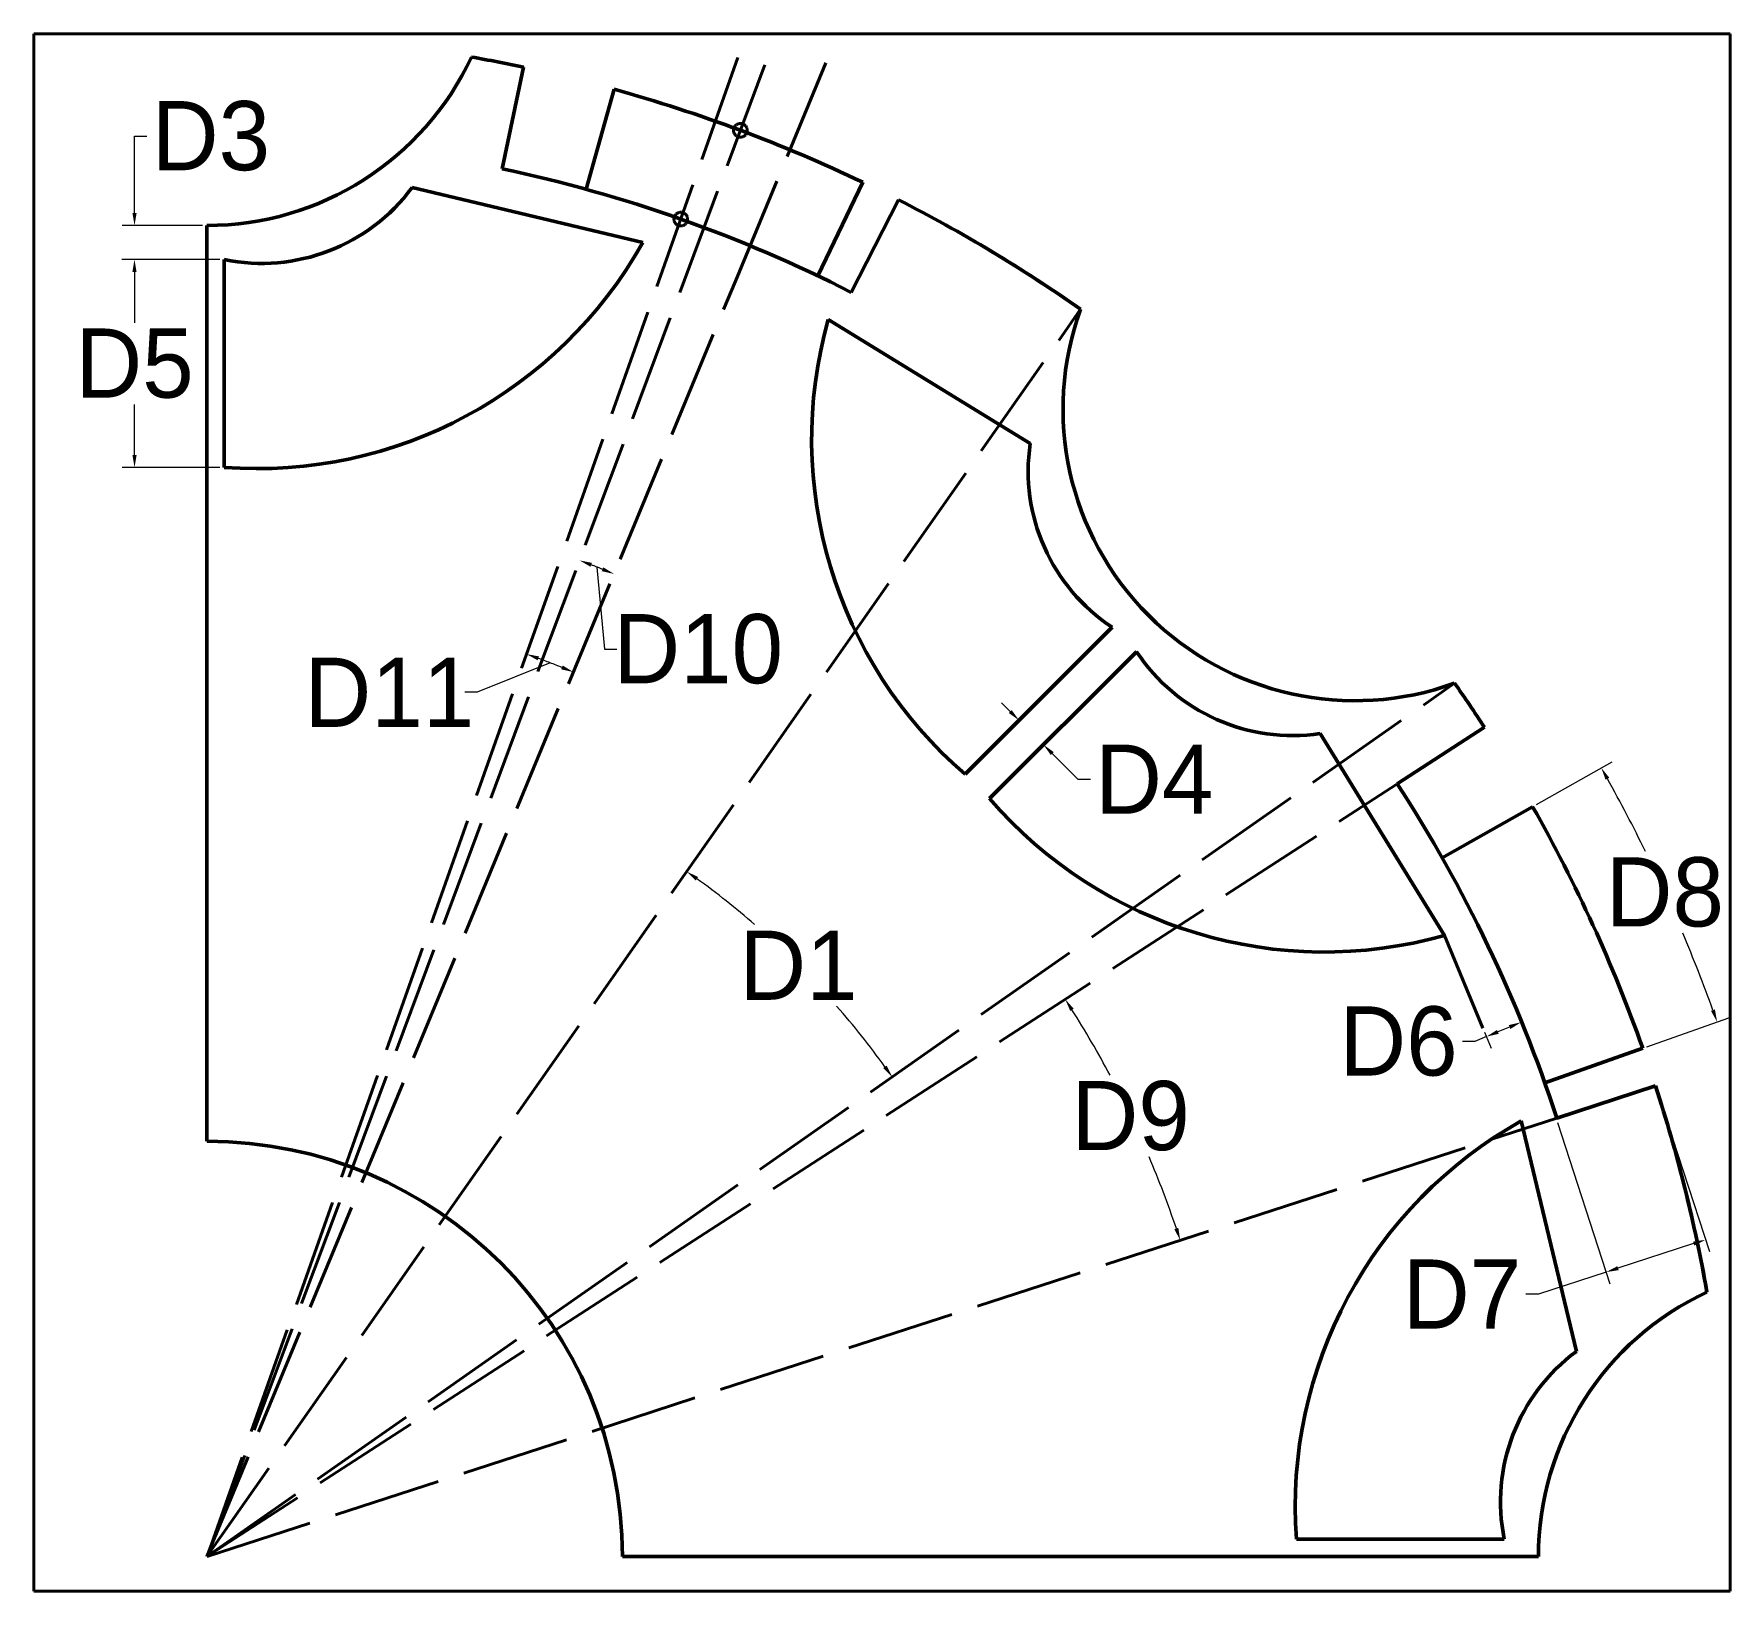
# Model space of a CAD drawing. Extents: x -2.5 to 22, y -0.5 to 22.
import ezdxf

# ---------------------------------------------------------------- set-up
doc = ezdxf.new("R2010")
doc.units = 0
doc.header["$MEASUREMENT"] = 0
doc.linetypes.add('ACAD_ISO02W100', pattern=[15, 12, -3])
doc.layers.get('Defpoints').update_dxf_attribs({"linetype": 'CONTINUOUS'})
doc.layers.add('DEFAULT', color=7, linetype='CONTINUOUS', lineweight=50)
doc.layers.add('DIMENSION', color=5, linetype='ACAD_ISO02W100', lineweight=15)
doc.dimstyles.get("Standard").update_dxf_attribs({"dimtxt": 0.18, "dimasz": 0.18, "dimexe": 0.18, "dimexo": 0.0625, "dimgap": 0.09, "dimtad": 0, "dimtih": 1, "dimtoh": 1, "dimdec": 4, "dimzin": 0, "dimdsep": 46, "dimtxsty": 'Standard', "dimcen": 0.09, "dimadec": 0, "dimazin": 0, "dimtfac": 1, "dimtdec": 4, "dimtofl": 0, "dimtmove": 0, "dimatfit": 3, "dimfxl": 1, "dimtolj": 1, "dimtzin": 0, "dimarcsym": 0})

# ---------------------------------------------------------------- blocks, each defined once
blk = doc.blocks.new('*D0')
at = {"layer": 'Defpoints', "color": 0, "linetype": 'Continuous', "lineweight": 13, "transparency": 16777216}
for p in [(12.619, 18.021), (18.021, 12.619), (9.026, 8.032), (0, 0), (0, 0)]:
    blk.add_point(p, dxfattribs=at)
at = {"layer": 'DIMENSION', "color": 0, "linetype": 'Continuous', "lineweight": -2, "transparency": 16777216}
for start, end in [(49.1074, 54.1464), (35.8536, 41.1684)]:
    blk.add_arc((0, 0), 12.082, start, end, dxfattribs=at)
at = {"layer": 'DIMENSION', "color": 0, "linetype": 'Continuous', "lineweight": 13, "transparency": 16777216}
for points in [[(7.059, 9.768), (7.094, 9.817), (6.93, 9.897)], [(9.817, 7.094), (9.768, 7.059), (9.897, 6.93)]]:
    blk.add_solid(points, dxfattribs=at)
at = {"layer": 'DIMENSION', "color": 0, "linetype": 'Continuous', "lineweight": 60, "transparency": 16777216, "insert": (8.543, 8.543), "char_height": 0.18, "attachment_point": 5}
blk.add_mtext('\\A1;{\\H5.55556x;D\\Ftxt|c238;1}', dxfattribs=at)
blk = doc.blocks.new('*D2')
at = {"layer": 'Defpoints', "color": 0, "linetype": 'Continuous', "lineweight": 13, "transparency": 16777216}
for p in [(12.012, 12.365), (12.365, 12.012), (12.082, 11.729)]:
    blk.add_point(p, dxfattribs=at)
at = {"layer": 'DIMENSION', "color": 0, "linetype": 'Continuous', "lineweight": -2, "transparency": 16777216}
for p, q in [((11.602, 12.21), (11.475, 12.337)), ((11.968, 12.321), (11.602, 11.955)), ((12.321, 11.968), (11.955, 11.602)), ((12.21, 11.602), (12.58, 11.232)), ((12.58, 11.232), (12.76, 11.232))]:
    blk.add_line(p, q, dxfattribs=at)
at = {"layer": 'DIMENSION', "color": 0, "linetype": 'Continuous', "lineweight": 13, "transparency": 16777216}
for points in [[(11.623, 12.231), (11.581, 12.188), (11.729, 12.082)], [(12.231, 11.623), (12.188, 11.581), (12.082, 11.729)]]:
    blk.add_solid(points, dxfattribs=at)
at = {"layer": 'DIMENSION', "color": 0, "linetype": 'Continuous', "lineweight": 60, "transparency": 16777216, "insert": (13.683, 11.232), "char_height": 0.18, "attachment_point": 5}
blk.add_mtext('\\A1;{\\H5.55556x;D\\Ftxt|c238;4}', dxfattribs=at)
blk = doc.blocks.new('*D3')
at = {"layer": 'Defpoints', "color": 0, "linetype": 'Continuous', "lineweight": 13, "transparency": 16777216}
for p in [(0.25, 18.739), (-1.047, 15.736), (0.25, 15.736)]:
    blk.add_point(p, dxfattribs=at)
at = {"layer": 'DIMENSION', "color": 0, "linetype": 'Continuous', "lineweight": -2, "transparency": 16777216}
for p, q in [((0.187, 18.739), (-1.228, 18.739)), ((-1.048, 18.559), (-1.047, 17.827)), ((-1.047, 15.916), (-1.047, 16.647)), ((0.187, 15.736), (-1.227, 15.736))]:
    blk.add_line(p, q, dxfattribs=at)
at = {"layer": 'DIMENSION', "color": 0, "linetype": 'Continuous', "lineweight": 13, "transparency": 16777216}
for points in [[(-1.018, 18.559), (-1.078, 18.559), (-1.048, 18.739)], [(-1.017, 15.916), (-1.077, 15.916), (-1.047, 15.736)]]:
    blk.add_solid(points, dxfattribs=at)
at = {"layer": 'DIMENSION', "color": 0, "linetype": 'Continuous', "lineweight": 60, "transparency": 16777216, "insert": (-1.047, 17.237), "char_height": 0.18, "attachment_point": 5}
blk.add_mtext('\\A1;{\\H5.55556x;D\\Ftxt|c238;5}', dxfattribs=at)
blk = doc.blocks.new('*D4')
at = {"layer": 'Defpoints', "color": 0, "linetype": 'Continuous', "lineweight": 13, "transparency": 16777216}
for p in [(0, 19.232), (-1.047, 18.739), (0.25, 18.739)]:
    blk.add_point(p, dxfattribs=at)
at = {"layer": 'DIMENSION', "color": 0, "linetype": 'Continuous', "lineweight": -2, "transparency": 16777216}
for p, q in [((-1.047, 19.412), (-1.047, 20.523)), ((-1.047, 20.523), (-0.867, 20.523)), ((-0.063, 19.232), (-1.227, 19.232)), ((0.187, 18.739), (-1.227, 18.739)), ((-1.047, 18.559), (-1.047, 18.379))]:
    blk.add_line(p, q, dxfattribs=at)
at = {"layer": 'DIMENSION', "color": 0, "linetype": 'Continuous', "lineweight": 13, "transparency": 16777216}
for points in [[(-1.077, 19.412), (-1.017, 19.412), (-1.047, 19.232)], [(-1.077, 18.559), (-1.017, 18.559), (-1.047, 18.739)]]:
    blk.add_solid(points, dxfattribs=at)
at = {"layer": 'DIMENSION', "color": 0, "linetype": 'Continuous', "lineweight": 60, "transparency": 16777216, "insert": (0.057, 20.523), "char_height": 0.18, "attachment_point": 5}
blk.add_mtext('\\A1;{\\H5.55556x;D\\Ftxt|c238;3}', dxfattribs=at)
blk = doc.blocks.new('*D5')
at = {"layer": 'Defpoints', "color": 0, "linetype": 'Continuous', "lineweight": 13, "transparency": 16777216}
for p in [(18.93, 7.841), (18.429, 7.634), (18.48, 7.511)]:
    blk.add_point(p, dxfattribs=at)
at = {"layer": 'DIMENSION', "color": 0, "linetype": 'Continuous', "lineweight": -2, "transparency": 16777216}
for p, q in [((18.815, 7.65), (18.646, 7.58)), ((18.954, 7.783), (19.05, 7.553)), ((18.313, 7.442), (18.133, 7.442)), ((18.48, 7.511), (18.313, 7.442)), ((18.453, 7.576), (18.548, 7.345))]:
    blk.add_line(p, q, dxfattribs=at)
at = {"layer": 'DIMENSION', "color": 0, "linetype": 'Continuous', "lineweight": 13, "transparency": 16777216}
for points in [[(18.634, 7.608), (18.657, 7.552), (18.48, 7.511)], [(18.803, 7.678), (18.826, 7.622), (18.981, 7.719)]]:
    blk.add_solid(points, dxfattribs=at)
at = {"layer": 'DIMENSION', "color": 0, "linetype": 'Continuous', "lineweight": 60, "transparency": 16777216, "insert": (17.21, 7.442), "char_height": 0.18, "attachment_point": 5}
blk.add_mtext('\\A1;{\\H5.55556x;D\\Ftxt|c238;6}', dxfattribs=at)
blk = doc.blocks.new('*D7')
at = {"layer": 'Defpoints', "color": 0, "linetype": 'Continuous', "lineweight": 13, "transparency": 16777216}
for p in [(20.923, 6.798), (19.487, 6.332), (21.645, 4.576)]:
    blk.add_point(p, dxfattribs=at)
at = {"layer": 'DIMENSION', "color": 0, "linetype": 'Continuous', "lineweight": -2, "transparency": 16777216}
for p, q in [((20.943, 6.739), (21.701, 4.405)), ((19.506, 6.272), (20.265, 3.938)), ((21.474, 4.52), (20.38, 4.165)), ((20.209, 4.109), (19.232, 3.792)), ((19.232, 3.792), (19.052, 3.792))]:
    blk.add_line(p, q, dxfattribs=at)
at = {"layer": 'DIMENSION', "color": 0, "linetype": 'Continuous', "lineweight": 13, "transparency": 16777216}
for points in [[(21.465, 4.549), (21.483, 4.492), (21.645, 4.576)], [(20.371, 4.194), (20.39, 4.137), (20.209, 4.109)]]:
    blk.add_solid(points, dxfattribs=at)
at = {"layer": 'DIMENSION', "color": 0, "linetype": 'Continuous', "lineweight": 60, "transparency": 16777216, "insert": (18.128, 3.792), "char_height": 0.18, "attachment_point": 5}
blk.add_mtext('\\A1;{\\H5.55556x;D\\Ftxt|c238;7}', dxfattribs=at)
blk = doc.blocks.new('*D8')
at = {"layer": 'Defpoints', "color": 0, "linetype": 'Continuous', "lineweight": 13, "transparency": 16777216}
for p in [(17.184, 11.16), (19.497, 6.335), (13.606, 5.776), (0, 0), (0, 0)]:
    blk.add_point(p, dxfattribs=at)
at = {"layer": 'DIMENSION', "color": 0, "linetype": 'Continuous', "lineweight": -2, "transparency": 16777216}
for start, end in [(28.0619, 32.3022), (18.6977, 22.9916)]:
    blk.add_arc((0, 0), 14.782, start, end, dxfattribs=at)
at = {"layer": 'DIMENSION', "color": 0, "linetype": 'Continuous', "lineweight": 13, "transparency": 16777216}
for points in [[(12.469, 7.883), (12.519, 7.915), (12.397, 8.051)], [(14.03, 4.748), (13.973, 4.729), (14.058, 4.568)]]:
    blk.add_solid(points, dxfattribs=at)
at = {"layer": 'DIMENSION', "color": 0, "linetype": 'Continuous', "lineweight": 60, "transparency": 16777216, "insert": (13.342, 6.364), "char_height": 0.18, "attachment_point": 5}
blk.add_mtext('\\A1;{\\H5.55556x;D9}', dxfattribs=at)
blk = doc.blocks.new('caseD')
at = {"layer": 'DEFAULT'}
for p, q in [((4.574, 21.519), (4.262, 20.052)), ((5.879, 21.2), (5.478, 19.754)), ((9.471, 19.857), (8.825, 18.503)), ((2.963, 19.779), (6.293, 18.984)), ((5.478, 19.754), (5.476, 19.745)), ((9.988, 19.602), (9.307, 18.266)), ((0, 6), (0, 19.232)), ((0.25, 18.739), (0.25, 15.736)), ((8.825, 18.503), (8.821, 18.494)), ((11.891, 16.081), (8.974, 17.874)), ((13.074, 13.427), (10.95, 11.304)), ((13.427, 13.074), (11.304, 10.95)), ((16.081, 11.891), (17.874, 8.974)), ((18.451, 11.982), (17.193, 11.165)), ((19.148, 10.833), (17.842, 10.095)), ((17.842, 10.095), (17.834, 10.09)), ((20.738, 7.344), (19.324, 6.843)), ((19.324, 6.843), (19.315, 6.84)), ((20.923, 6.798), (19.497, 6.335)), ((19.779, 2.963), (18.984, 6.293)), ((18.739, 0.25), (15.736, 0.25)), ((6, 0), (19.232, 0))]:
    blk.add_line(p, q, dxfattribs=at)
for centre, radius, start, end in [((0, 23.447), 4.215, 270, 335), ((0, 0), 22, 77.9999, 79.9999), ((0, 0), 22, 64.5, 74.5), ((0, 0), 20.5, 74.5, 78), ((0.79, 21.389), 2.704, 258.4837, 323.4837), ((0, 0), 20.5, 64.5, 74.5), ((0, 0), 22, 55, 63), ((0.722, 22.103), 6.385, 265.756, 330.756), ((0, 0), 20.5, 63, 64.5), ((16.58, 16.58), 4.215, 160, 290), ((15.119, 16.14), 6.385, 164.244, 229.244), ((14.566, 15.682), 2.704, 171.5163, 236.5163), ((15.682, 14.566), 2.704, 213.4837, 278.4837), ((0, 0), 22, 33, 35), ((0, 0), 20.5, 29.5, 33), ((16.14, 15.119), 6.385, 220.756, 285.756), ((0, 0), 22, 19.5, 29.5), ((0, 0), 20.5, 19.5, 29.5), ((0, 0), 20.5, 18, 19.5), ((0, 0), 22, 10, 18), ((22.103, 0.722), 6.385, 119.244, 184.244), ((0, 0), 6, 0, 90), ((23.447, 0), 4.215, 115, 180), ((21.389, 0.79), 2.704, 126.5163, 191.5163)]:
    blk.add_arc(centre, radius, start, end, dxfattribs=at)
blk = doc.blocks.new('*D10')
at = {"layer": 'Defpoints', "color": 0, "linetype": 'ACAD_ISO02W100', "lineweight": 13, "ltscale": 0.13, "transparency": 16777216}
for p in [(19.148, 10.833), (17.842, 10.095), (21.327, 8.98), (20.738, 7.344), (19.324, 6.843)]:
    blk.add_point(p, dxfattribs=at)
at = {"layer": 'DIMENSION', "color": 0, "linetype": 'ACAD_ISO02W100', "lineweight": -2, "ltscale": 0.13, "transparency": 16777216}
for p, q in [((19.202, 10.864), (20.297, 11.484)), ((20.797, 7.365), (21.983, 7.785))]:
    blk.add_line(p, q, dxfattribs=at)
for start, end in [(26.116, 29.0543), (19.9457, 22.9046)]:
    blk.add_arc((0, 0), 23.141, start, end, dxfattribs=at)
at = {"layer": 'DIMENSION', "color": 0, "linetype": 'ACAD_ISO02W100', "lineweight": 13, "ltscale": 0.13, "transparency": 16777216}
for points in [[(20.202, 11.223), (20.255, 11.253), (20.14, 11.395)], [(21.781, 7.904), (21.724, 7.884), (21.813, 7.724)]]:
    blk.add_solid(points, dxfattribs=at)
at = {"layer": 'DIMENSION', "color": 0, "linetype": 'ACAD_ISO02W100', "lineweight": 60, "ltscale": 0.13, "transparency": 16777216, "insert": (21.057, 9.596), "char_height": 0.18, "attachment_point": 5}
blk.add_mtext('\\A1;{\\H5.55556x;D8}', dxfattribs=at)
blk = doc.blocks.new('*D11')
at = {"layer": 'Defpoints', "color": 0, "linetype": 'ACAD_ISO02W100', "lineweight": 13, "ltscale": 0.13, "transparency": 16777216}
for p in [(8.135, 21.759), (7.634, 18.429), (5.548, 14.33), (0, 0), (0, 0)]:
    blk.add_point(p, dxfattribs=at)
at = {"layer": 'DIMENSION', "color": 0, "linetype": 'ACAD_ISO02W100', "lineweight": -2, "ltscale": 0.13, "transparency": 16777216}
for p, q in [((5.632, 14.297), (5.742, 13.11)), ((5.742, 13.11), (5.922, 13.11))]:
    blk.add_line(p, q, dxfattribs=at)
blk.add_arc((0, 0), 15.366, 68.1712, 68.8288, dxfattribs=at)
at = {"layer": 'DIMENSION', "color": 0, "linetype": 'ACAD_ISO02W100', "lineweight": 13, "ltscale": 0.13, "transparency": 16777216}
for points in [[(5.539, 14.301), (5.56, 14.357), (5.381, 14.393)], [(5.725, 14.292), (5.702, 14.237), (5.88, 14.197)]]:
    blk.add_solid(points, dxfattribs=at)
at = {"layer": 'DIMENSION', "color": 0, "linetype": 'ACAD_ISO02W100', "lineweight": 60, "ltscale": 0.13, "transparency": 16777216, "insert": (7.095, 13.11), "char_height": 0.18, "attachment_point": 5}
blk.add_mtext('\\A1;{\\H5.55556x;D10}', dxfattribs=at)
blk = doc.blocks.new('*D12')
at = {"layer": 'Defpoints', "color": 0, "linetype": 'ACAD_ISO02W100', "lineweight": 13, "ltscale": 0.13, "transparency": 16777216}
for p in [(7.669, 21.657), (7.634, 18.429), (5.069, 12.869), (0, 0), (0, 0)]:
    blk.add_point(p, dxfattribs=at)
at = {"layer": 'DIMENSION', "color": 0, "linetype": 'ACAD_ISO02W100', "lineweight": -2, "ltscale": 0.13, "transparency": 16777216}
for p, q in [((4.957, 12.913), (3.904, 12.487)), ((3.904, 12.487), (3.724, 12.487))]:
    blk.add_line(p, q, dxfattribs=at)
blk.add_arc((0.002, 0.005), 13.826, 68.2459, 69.7549, dxfattribs=at)
at = {"layer": 'DIMENSION', "color": 0, "linetype": 'ACAD_ISO02W100', "lineweight": 13, "ltscale": 0.13, "transparency": 16777216}
for points in [[(4.776, 12.949), (4.797, 13.005), (4.617, 13.038)], [(5.138, 12.874), (5.115, 12.819), (5.293, 12.779)]]:
    blk.add_solid(points, dxfattribs=at)
at = {"layer": 'DIMENSION', "color": 0, "linetype": 'ACAD_ISO02W100', "lineweight": 60, "ltscale": 0.13, "transparency": 16777216, "insert": (2.634, 12.487), "char_height": 0.18, "attachment_point": 5}
blk.add_mtext('\\A1;{\\H5.55556x;D11}', dxfattribs=at)

msp = doc.modelspace()

# ---------------------------------------------------------------- linework, layer by layer
at = {"layer": 'DEFAULT', "color": 0, "linetype": 'ACAD_ISO02W100', "lineweight": 100, "ltscale": 0.13}
for p, q in [((4.57405, 21.51925), (4.26219, 20.05203)), ((5.87924, 21.19987), (5.47838, 19.75443)), ((9.47124, 19.85688), (8.82548, 18.503)), ((9.98779, 19.60214), (9.3068, 18.26563)), ((18.45075, 11.98206), (17.19274, 11.1651)), ((20.92324, 6.79838), (19.49666, 6.33485))]:
    msp.add_line(p, q, dxfattribs=at)
at = {"layer": 'DEFAULT', "lineweight": 100}
for p, q in [((2.96303, 19.77929), (6.29324, 18.98408)), ((0, 6), (0, 19.232)), ((0.24965, 18.73861), (0.24987, 15.73605)), ((11.89089, 16.08125), (8.97378, 17.87376)), ((13.07367, 13.42673), (10.95038, 11.30375)), ((13.42673, 13.07367), (11.30375, 10.95038)), ((16.08125, 11.89089), (17.87376, 8.97378)), ((19.77929, 2.96303), (18.98408, 6.29324)), ((18.73861, 0.24965), (15.73605, 0.24987)), ((6, 0), (19.232, 0))]:
    msp.add_line(p, q, dxfattribs=at)
at = {"layer": 'DEFAULT', "linetype": 'ACAD_ISO02W100', "lineweight": 100, "ltscale": 0.13}
for p, q in [((17.84229, 10.09468), (19.14782, 10.83332)), ((19.32415, 6.84304), (20.73811, 7.34375))]:
    msp.add_line(p, q, dxfattribs=at)
at = {"layer": 'DEFAULT', "lineweight": 100}
for centre, radius, start, end in [((0, 23.44719), 4.21519, 269.999993, 334.999993), ((0.78957, 21.38853), 2.70437, 258.483657, 323.483657), ((0.72236, 22.10315), 6.38462, 265.755998, 330.755998), ((0, 0.00001), 21.99999, 54.999988, 59.999988), ((16.57967, 16.57967), 4.21519, 160, 290), ((15.11851, 16.14007), 6.38462, 164.244003, 229.244003), ((14.56567, 15.68229), 2.70437, 171.516344, 236.516344), ((15.68229, 14.56567), 2.70437, 213.483656, 278.483656), ((16.14007, 15.11851), 6.38462, 220.755997, 285.755997), ((22.10315, 0.72236), 6.38462, 119.244002, 184.244002), ((0, 0), 6, 0, 90), ((0, 0), 22, 9.999989, 14.999989), ((23.44719, 0), 4.21519, 114.999994, 179.999994), ((21.38853, 0.78957), 2.70437, 126.516343, 191.516343)]:
    msp.add_arc(centre, radius, start, end, dxfattribs=at)
at = {"layer": 'DEFAULT', "color": 0, "linetype": 'Continuous', "lineweight": 100, "ltscale": 0.13}
for centre, radius, start, end in [((0, 0), 22, 78.000007, 79.999999), ((0, 0), 22, 64.500007, 74.500008), ((0, 0), 20.5, 63.000006, 78.000007), ((-0.00002, 0.00001), 22, 54.999953, 62.999954), ((0, 0), 22, 33.000008, 35.000001), ((0, 0), 20.5, 18.000007, 33.000007), ((0, 0), 22, 19.500007, 29.500008), ((0, 0), 22, 10.000006, 18.000007)]:
    msp.add_arc(centre, radius, start, end, dxfattribs=at)
at = {"layer": 'DIMENSION', "color": 0, "linetype": 'Continuous', "lineweight": 60}
for p, q in [((-2.5, -0.5), (-2.5, 22)), ((-2.5, 22), (22, 22)), ((22, 22), (22, -0.5)), ((17.87376, 8.97378), (18.42892, 7.63351)), ((22, -0.5), (-2.5, -0.5))]:
    msp.add_line(p, q, dxfattribs=at)
at = {"layer": 'DIMENSION', "linetype": 'ACAD_ISO02W100', "lineweight": 60, "ltscale": 0.13}
for p, q in [((0, 0), (8.13543, 21.75922)), ((7.66917, 21.65717), (0.00039, 0.00025)), ((7.63351, 18.42892), (8.939, 21.58066)), ((0, 0), (7.63351, 18.42892)), ((0, 0), (12.61873, 18.02136)), ((0, 0), (18.02139, 12.61868)), ((0, 0), (17.1844, 11.15966)), ((0.00034, 0.00024), (19.49669, 6.33485))]:
    msp.add_line(p, q, dxfattribs=at)
for centre, radius in [((7.70456, 20.60679), 0.09919), ((6.84304, 19.32415), 0.09919), ((6.84304, 19.32415), 0.000000168)]:
    msp.add_circle(centre, radius, dxfattribs=at)

# ---------------------------------------------------------------- block references
at = {"layer": 'DEFAULT', "linetype": 'ACAD_ISO02W100', "lineweight": 100, "ltscale": 0.13, "rotation": 6.677384698557642e-06}
msp.add_blockref('caseD', (0, 0), dxfattribs=at)

# ---------------------------------------------------------------- dimensions: what is measured, and where the dimension line sits
at = {"layer": 'DIMENSION', "color": 0, "linetype": 'ACAD_ISO02W100', "lineweight": 60, "ltscale": 0.13}
for base, line1, text, picture, middle in [((5.54846, 14.3295), ((0, 0), (8.13543, 21.75922)), '{\\H5.55556x;D10}', '*D11', (7.09522, 13.11036)), ((5.06932, 12.86913), ((7.66917, 21.65717), (0.00039, 0.00025)), '{\\H5.55556x;D11}', '*D12', (2.63359, 12.48734))]:
    dim = msp.add_angular_dim_2l(base=base, line1=line1, line2=((0, 0), (7.63351, 18.42892)), text=text, dimstyle='Standard', override={"dimtofl": 1, "dimtmove": 1}, dxfattribs=at)
    dim.commit()
    dim.dimension.update_dxf_attribs({"geometry": picture, "text_midpoint": middle, "dimtype": 162})
at = {"layer": 'DIMENSION', "color": 0, "linetype": 'Continuous', "lineweight": 60}
for base, p1, p2, angle, text, picture, middle, dimtype in [((-1.04677, 18.73861), (0, 19.232), (0.24965, 18.73861), 90, '{\\H5.55556x;D\\Ftxt|c238;3}', '*D4', (0.05657, 20.52305), 160), ((-1.04734, 15.73595), (0.24965, 18.73861), (0.24987, 15.73605), 270.004198, '{\\H5.55556x;D\\Ftxt|c238;5}', '*D3', (-1.04745, 17.23723), 161), ((12.0824, 11.72919), (12.01202, 12.36524), (12.36524, 12.01202), 315, '{\\H5.55556x;D\\Ftxt|c238;4}', '*D2', (13.68339, 11.23153), 161), ((21.64535, 4.57605), (19.48718, 6.33176), (20.92328, 6.79837), 17.999911, '{\\H5.55556x;D\\Ftxt|c238;7}', '*D7', (18.12834, 3.79181), 161)]:
    dim = msp.add_linear_dim(base=base, p1=p1, p2=p2, angle=angle, text=text, dimstyle='Standard', dxfattribs=at)
    dim.commit()
    dim.dimension.update_dxf_attribs({"geometry": picture, "text_midpoint": middle, "dimtype": dimtype})
for base, line1, line2, text, picture, middle in [((9.02578, 8.03226), ((0, 0), (18.02135, 12.61868)), ((0, 0), (12.61868, 18.02135)), '{\\H5.55556x;D\\Ftxt|c238;1}', '*D0', (8.54347, 8.54347)), ((13.60649, 5.7756), ((0, 0), (19.49669, 6.33485)), ((0.00002, 0.00003), (17.1844, 11.15966)), '{\\H5.55556x;D9}', '*D8', (13.34161, 6.36361))]:
    dim = msp.add_angular_dim_2l(base=base, line1=line1, line2=line2, text=text, dimstyle='Standard', dxfattribs=at)
    dim.commit()
    dim.dimension.update_dxf_attribs({"geometry": picture, "text_midpoint": middle})
at = {"layer": 'DIMENSION', "color": 0, "linetype": 'ACAD_ISO02W100', "lineweight": 60, "ltscale": 0.13}
dim = msp.add_angular_dim_2l(base=(21.32719, 8.97973), line1=((19.32415, 6.84304), (20.73811, 7.34375)), line2=((17.84229, 10.09468), (19.14782, 10.83332)), text='{\\H5.55556x;D8}', dimstyle='Standard', dxfattribs=at)
dim.commit()
dim.dimension.update_dxf_attribs({"geometry": '*D10', "text_midpoint": (21.05699, 9.59623)})
at = {"layer": 'DIMENSION', "color": 0, "linetype": 'Continuous', "lineweight": 60}
dim = msp.add_aligned_dim(p1=(18.93029, 7.84118), p2=(18.42892, 7.63351), distance=0.13235, text='{\\H5.55556x;D\\Ftxt|c238;6}', dimstyle='Standard', dxfattribs=at)
dim.commit()
dim.dimension.update_dxf_attribs({"geometry": '*D5', "text_midpoint": (17.20993, 7.44235)})

doc.saveas('drawing.dxf')
